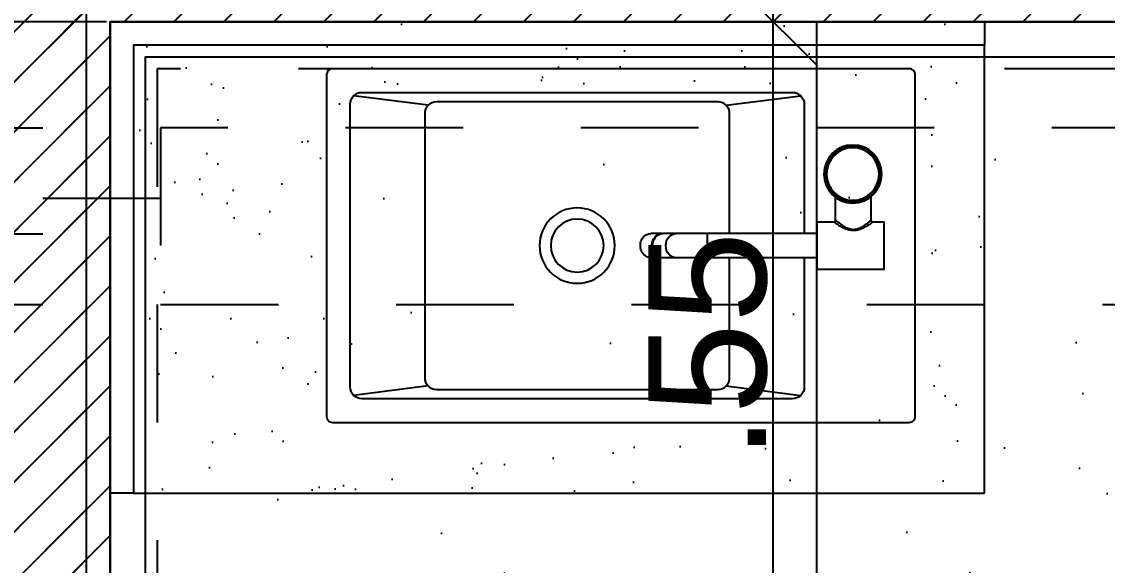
# Model space of a CAD drawing. Header units: millimetres. Extents: x 1974 to 2225, y 1614 to 1800.
# Drawn here: x 2041.633 to 2042.555, y 1638.632 to 1639.093 of the extents above; entities that cross this region are included whole.
import ezdxf

# ---------------------------------------------------------------- set-up
doc = ezdxf.new("R2010")
doc.units = ezdxf.units.MM
doc.header["$LTSCALE"] = 0.03
doc.header["$PDMODE"] = 34
doc.linetypes.add('HIDDEN', pattern=[9.525, 6.35, -3.175])
doc.linetypes.add('HIDDEN2', pattern=[0.1875, 0.125, -0.0625])
for name, color, linetype in [('BANCADAS', 5, 'Continuous'), ('Construir Tijolos', 160, 'Continuous'), ('COTA', 250, 'Continuous'), ('COTA Luminotécnica', 250, 'Continuous'), ('Demolir', 193, 'HIDDEN2'), ('Especificações', 3, 'Continuous'), ('Forro de Gesso', 3, 'Continuous'), ('Layout', 6, 'Continuous'), ('LOUÇAS E METAIS', 5, 'Continuous'), ('PL1', 1, 'Continuous'), ('PL5', 5, 'Continuous')]:
    doc.layers.add(name, color=color, linetype=linetype)
doc.styles.get("Standard").update_dxf_attribs({"font": 'arial.ttf'})
doc.dimstyles.new('TICK01', dxfattribs={"dimscale": 0, "dimtxt": 2, "dimasz": 1.5, "dimexe": 0.18, "dimexo": 0.06, "dimgap": 0.09, "dimtad": 1, "dimzin": 4, "dimdsep": 46, "dimtxsty": 'Standard', "dimblk": 'TICK1', "dimcen": 0.09, "dimclrd": 256, "dimclre": 256, "dimclrt": 4, "dimaunit": 1, "dimadec": 0, "dimazin": 0, "dimtfac": 1, "dimtix": 1, "dimtmove": 2, "dimatfit": 3, "dimldrblk": 'TICK1', "dimfxl": 1, "dimtolj": 1, "dimtzin": 12, "dimarcsym": 0})
pattern_1 = [(45, (0, 0), (-0.02121320344, 0.02121320344), [])]

# ---------------------------------------------------------------- blocks, each defined once
blk = doc.blocks.new('TORB')
at = {"layer": 'PL5', "color": 5}
for p, q in [((267.41203, 16.38795), (267.43135, 16.38795)), ((267.41134, 16.35782), (267.43059, 16.35782))]:
    blk.add_line(p, q, dxfattribs=at)
blk.add_lwpolyline([(267.40974, 16.35622), (267.40974, 16.34186), (267.36971, 16.34186), (267.36971, 16.39908), (267.40974, 16.39908), (267.40974, 16.38955), (267.40895, 16.38842), (267.40826, 16.38742), (267.40765, 16.38649), (267.40698, 16.38544), (267.40651, 16.38468), (267.40603, 16.38387), (267.40555, 16.38301), (267.40531, 16.38256), (267.40507, 16.38211), (267.40484, 16.38164), (267.4046, 16.38116), (267.40437, 16.38067), (267.40415, 16.38017), (267.40394, 16.37966), (267.40373, 16.37914), (267.40353, 16.37861), (267.40335, 16.37806), (267.40318, 16.37751), (267.40302, 16.37695), (267.40288, 16.37637), (267.40276, 16.37579), (267.40265, 16.3752), (267.40257, 16.3746), (267.40252, 16.374), (267.40248, 16.37339), (267.40248, 16.37279), (267.40249, 16.37218), (267.40253, 16.37157), (267.4026, 16.37097), (267.40269, 16.37038), (267.40279, 16.36979), (267.40292, 16.36921), (267.40307, 16.36864), (267.40323, 16.36808), (267.40341, 16.36753), (267.4036, 16.36699), (267.4038, 16.36646), (267.40401, 16.36594), (267.40422, 16.36543), (267.40445, 16.36493), (267.40468, 16.36445), (267.40491, 16.36397), (267.40515, 16.36351), (267.40539, 16.36306), (267.40587, 16.36219), (267.40635, 16.36136), (267.40682, 16.36058), (267.40728, 16.35985), (267.40793, 16.35885), (267.40832, 16.35826, 0.006646)], format="xyb", close=True, dxfattribs=at)
at = {"layer": 'PL5', "color": 250}
blk.add_lwpolyline([(267.41134, 16.35782, -0.006968), (267.40981, 16.35966), (267.4096, 16.35993), (267.40893, 16.36079), (267.40844, 16.36142), (267.40794, 16.36211), (267.40742, 16.36283), (267.4069, 16.3636), (267.40664, 16.364), (267.40638, 16.36441), (267.40613, 16.36483), (267.40587, 16.36526), (267.40563, 16.3657), (267.40538, 16.36615), (267.40515, 16.36661), (267.40492, 16.36707), (267.40471, 16.36755), (267.4045, 16.36804), (267.40431, 16.36854), (267.40414, 16.36905), (267.40398, 16.36956), (267.40384, 16.37009), (267.40378, 16.37035), (267.40372, 16.37062), (267.40367, 16.37089), (267.40363, 16.37116), (267.40359, 16.37143), (267.40356, 16.3717), (267.40353, 16.37197), (267.40351, 16.37225), (267.4035, 16.37252), (267.4035, 16.3728), (267.4035, 16.37307), (267.40351, 16.37334), (267.40352, 16.37362), (267.40354, 16.37389), (267.40357, 16.37416), (267.4036, 16.37444), (267.40364, 16.37471), (267.40369, 16.37498), (267.40374, 16.37524), (267.4038, 16.37551), (267.40393, 16.37604), (267.40408, 16.37656), (267.40425, 16.37707), (267.40444, 16.37757), (267.40464, 16.37806), (267.40485, 16.37854), (267.40507, 16.37901), (267.40531, 16.37947), (267.40555, 16.37992), (267.40579, 16.38037), (267.40604, 16.3808), (267.4063, 16.38122), (267.40656, 16.38163), (267.40682, 16.38204), (267.40708, 16.38243), (267.4076, 16.38318), (267.40811, 16.3839), (267.40861, 16.38456), (267.40909, 16.38518), (267.40975, 16.38602), (267.41049, 16.38693), (267.41134, 16.38795), (267.41203, 16.38795)], format="xyb", dxfattribs=at)
at = {"layer": 'PL5'}
for points in [[(267.40974, 16.38955, 0.414213), (267.41134, 16.38795)], [(267.41134, 16.35782, 0.414213), (267.40974, 16.35622)]]:
    blk.add_lwpolyline(points, format="xyb", dxfattribs=at)
at = {"layer": 'PL5', "color": 5}
for points in [[(267.37939, 16.34186), (267.37939, 16.2488)], [(267.40006, 16.34186), (267.40006, 16.2488)], [(267.37939, 16.2488), (267.37939, 16.21126)], [(267.40006, 16.2488), (267.40006, 16.21126)], [(267.37942, 16.21061), (267.37942, 16.20086)], [(267.40003, 16.21061), (267.40003, 16.20085)]]:
    blk.add_lwpolyline(points, dxfattribs=at)
at = {"layer": 'PL5', "color": 250}
blk.add_lwpolyline([(267.40006, 16.2488), (267.37939, 16.2488)], dxfattribs=at)
at = {"layer": 'PL5', "color": 5}
blk.add_circle((267.45045, 16.3724), 0.02463, dxfattribs=at)
at = {"layer": 'PL5', "color": 250}
for radius in [0.02331, 0.02229]:
    blk.add_circle((267.45045, 16.3724), radius, dxfattribs=at)
for centre, major_axis, start_param, end_param in [((267.38972, 16.22252), (0.01033, 0), 3.141593, 6.283185), ((267.38972, 16.21126), (0.01033, 0), 3.141593, 6.283185), ((267.38972, 16.21061), (-0.01031, 0), 6.283074, 8.471289), ((267.38972, 16.21061), (-0.00971, 0), 0.961662, 2.178992), ((267.38972, 16.21061), (-0.01031, 0), 2.188103, 3.141482)]:
    blk.add_ellipse(centre, major_axis=major_axis, ratio=0.866025, start_param=start_param, end_param=end_param, dxfattribs=at)
at = {"layer": 'PL5'}
for start_param, end_param in [(6.280062, 6.283074), (3.141482, 3.144722)]:
    blk.add_ellipse((267.38972, 16.21061), major_axis=(-0.01031, 0), ratio=0.866025, start_param=start_param, end_param=end_param, dxfattribs=at)
at = {"layer": 'PL5', "color": 5}
for start_param, end_param in [(6.283074, 8.471289), (2.188103, 3.141482)]:
    blk.add_ellipse((267.38972, 16.20086), major_axis=(-0.01031, 0), ratio=0.866025, start_param=start_param, end_param=end_param, dxfattribs=at)
blk = doc.blocks.new('cuba apoio')
at = {"layer": 'LOUÇAS E METAIS'}
blk.add_lwpolyline([(2058.15527, 1014.7076, 0.414214), (2058.15027, 1014.7026), (2058.15027, 1014.2126, 0.414214), (2058.15527, 1014.2076), (2058.44527, 1014.2076, 0.414214), (2058.45027, 1014.2126), (2058.45027, 1014.7026, 0.414214), (2058.44527, 1014.7076)], format="xyb", close=True, dxfattribs=at)
for points in [[(2058.1732, 1014.23053, -0.198917), (2058.17027, 1014.2376), (2058.17027, 1014.60336, -0.414214), (2058.18027, 1014.61336), (2058.28994, 1014.61336)], [(2058.3106, 1014.61336), (2058.42027, 1014.61336, -0.414214), (2058.43027, 1014.60336), (2058.43027, 1014.2376, -0.198917), (2058.42734, 1014.23053)], [(2058.42734, 1014.23053, -0.198907), (2058.42027, 1014.2276), (2058.18027, 1014.2276, -0.198908), (2058.1732, 1014.23053)]]:
    blk.add_lwpolyline(points, format="xyb", dxfattribs=at)
at = {"layer": 'PL5', "color": 250}
for points in [[(2058.1812, 1014.54705), (2058.1732, 1014.61043)], [(2058.41934, 1014.54705), (2058.42734, 1014.61043)], [(2058.1812, 1014.29391), (2058.1732, 1014.23053)], [(2058.41934, 1014.29391), (2058.42734, 1014.23053)]]:
    blk.add_lwpolyline(points, dxfattribs=at)
blk.add_lwpolyline([(2058.28994, 1014.54998), (2058.18827, 1014.54998, 0.414214), (2058.17827, 1014.53998), (2058.17827, 1014.30098, 0.414214), (2058.18827, 1014.29098), (2058.41227, 1014.29098, 0.414214), (2058.42227, 1014.30098), (2058.42227, 1014.42048), (2058.42227, 1014.53998, 0.414214), (2058.41227, 1014.54998), (2058.3106, 1014.54998)], format="xyb", dxfattribs=at)
blk.add_lwpolyline([(2058.30027, 1014.45248, 1), (2058.30027, 1014.38848, 1)], format="xyb", close=True, dxfattribs=at)
at = {"layer": 'PL5', "color": 6}
blk.add_lwpolyline([(2058.30027, 1014.44298, 1), (2058.30027, 1014.39798, 1)], format="xyb", close=True, dxfattribs=at)
at = {"layer": 'PL5', "color": 8, "xscale": -1}
blk.add_blockref('TORB', (2325.68999, 998.28221), dxfattribs=at)
blk = doc.blocks.new('TICK1')
for p, q in [((0, 1), (0, -1)), ((0.5, 0.5), (-0.5, -0.5)), ((-1, 0), (1, 0))]:
    blk.add_line(p, q)
blk = doc.blocks.new('*D271')
at = {"layer": 'COTA', "lineweight": -2, "transparency": 16777216}
for p, q in [((2041.39644, 1639.31839), (2041.39644, 1639.39339)), ((2041.39644, 1639.24339), (2041.39644, 1639.09339)), ((2041.39644, 1639.01839), (2041.39644, 1638.94339))]:
    blk.add_line(p, q, dxfattribs=at)
at = {"layer": 'COTA', "linetype": 'HIDDEN', "lineweight": -2, "transparency": 16777216}
for p, q in [((2041.7051, 1639.24339), (2041.38744, 1639.24339)), ((2041.7051, 1639.09339), (2041.38744, 1639.09339))]:
    blk.add_line(p, q, dxfattribs=at)
at = {"layer": 'DEFPOINTS', "color": 0, "transparency": 16777216}
for p in [(2041.7081, 1639.24339), (2041.39644, 1639.09339), (2041.7081, 1639.09339)]:
    blk.add_point(p, dxfattribs=at)
at = {"layer": 'COTA', "lineweight": -2, "transparency": 16777216, "xscale": 0.07499999993790162, "yscale": 0.07499999993790162, "zscale": 0.07499999993790162}
for p, rotation in [((2041.39644, 1639.24339), 270), ((2041.39644, 1639.09339), 90)]:
    blk.add_blockref('TICK1', p, dxfattribs=dict(at, rotation=rotation))
at = {"layer": 'COTA', "color": 4, "transparency": 16777216, "insert": (2041.34088, 1639.16839), "char_height": 0.1, "attachment_point": 5, "rotation": 90}
blk.add_mtext('\\A1;.15', dxfattribs=at)
blk = doc.blocks.new('*D272')
at = {"layer": 'COTA', "linetype": 'HIDDEN', "lineweight": -2, "transparency": 16777216}
for p, q in [((2041.7051, 1639.09339), (2041.38744, 1639.09339)), ((2041.7051, 1637.99339), (2041.38744, 1637.99339))]:
    blk.add_line(p, q, dxfattribs=at)
at = {"layer": 'COTA', "lineweight": -2, "transparency": 16777216}
blk.add_line((2041.39644, 1639.01839), (2041.39644, 1638.06839), dxfattribs=at)
at = {"layer": 'DEFPOINTS', "color": 0, "transparency": 16777216}
for p in [(2041.7081, 1639.09339), (2041.39644, 1637.99339), (2041.7081, 1637.99339)]:
    blk.add_point(p, dxfattribs=at)
at = {"layer": 'COTA', "lineweight": -2, "transparency": 16777216, "xscale": 0.07499999993790162, "yscale": 0.07499999993790162, "zscale": 0.07499999993790162}
for p, rotation in [((2041.39644, 1639.09339), 90), ((2041.39644, 1637.99339), 270)]:
    blk.add_blockref('TICK1', p, dxfattribs=dict(at, rotation=rotation))
at = {"layer": 'COTA', "color": 4, "transparency": 16777216, "insert": (2041.34088, 1638.54339), "char_height": 0.1, "attachment_point": 5, "rotation": 90}
blk.add_mtext('\\A1;1.10', dxfattribs=at)
blk = doc.blocks.new('cadeira odonto.01')
at = {"layer": 'Layout', "color": 250, "linetype": 'HIDDEN', "ltscale": 0.5}
blk.add_circle((0, 0), 1.5, dxfattribs=at)
blk = doc.blocks.new('*D794')
at = {"layer": 'COTA Luminotécnica', "linetype": 'HIDDEN', "lineweight": -2, "ltscale": 0.2, "transparency": 16777216}
for p, q in [((2042.4551, 1639.09339), (2042.26252, 1639.09339)), ((2042.4551, 1638.54339), (2042.26252, 1638.54339))]:
    blk.add_line(p, q, dxfattribs=at)
at = {"layer": 'COTA Luminotécnica', "lineweight": -2, "ltscale": 0.2, "transparency": 16777216}
blk.add_line((2042.27152, 1638.61839), (2042.27152, 1639.01839), dxfattribs=at)
at = {"layer": 'DEFPOINTS', "color": 0, "ltscale": 0.2, "transparency": 16777216}
for p in [(2042.27152, 1639.09339), (2042.4581, 1639.09339), (2042.4581, 1638.54339)]:
    blk.add_point(p, dxfattribs=at)
at = {"layer": 'COTA Luminotécnica', "lineweight": -2, "ltscale": 0.2, "transparency": 16777216, "xscale": 0.07499999993790162, "yscale": 0.07499999993790162, "zscale": 0.07499999993790162}
for p, rotation in [((2042.27152, 1639.09339), 90), ((2042.27152, 1638.54339), 270)]:
    blk.add_blockref('TICK1', p, dxfattribs=dict(at, rotation=rotation))
at = {"layer": 'COTA Luminotécnica', "color": 4, "ltscale": 0.2, "transparency": 16777216, "insert": (2042.21617, 1638.81839), "char_height": 0.1, "attachment_point": 5, "rotation": 90}
blk.add_mtext('\\A1;.55', dxfattribs=at)

msp = doc.modelspace()

# ---------------------------------------------------------------- hatches: boundary and pattern name
at = {"layer": 'BANCADAS'}
h = msp.add_hatch(dxfattribs=at)
h.set_pattern_fill('AR-SAND', color=251, scale=0.002)
h.set_pattern_definition([(37.5, (-1328.270696, -103.97158), (-0.0032000626, 0.0978826475), [0, -0.077216, 0, -0.08636, 0, -0.08255]), (7.5, (-1328.2707, -103.97158), (0.0899046566, 0.14336502), [0, -0.041656, 0, -0.069596, 0, -0.02667]), (327.5, (-1328.33318, -103.97158), (0.158198474, 0.000287437), [0, -0.0254, 0, -0.09144, 0, -0.11938]), (317.5, (-1328.33318, -103.97158), (0.1527112905, 0.0445858647), [0, -0.0127, 0, -0.059944, 0, -0.06858])])
h.paths.add_polyline_path([(2041.7281, 1639.07339), (2042.45109, 1639.07339), (2042.45109, 1638.69339), (2041.7281, 1638.69339)])
edge = h.paths.add_edge_path(flags=16)
edge.add_arc((2042.3871, 1639.02839), 0.005, 360, 450)
edge.add_line((2042.3871, 1639.03339), (2041.8971, 1639.03339))
edge.add_arc((2041.8971, 1639.02839), 0.005, 90, 180)
edge.add_line((2041.8921, 1639.02839), (2041.8921, 1638.73839))
edge.add_arc((2041.8971, 1638.73839), 0.005, 180, 270)
edge.add_line((2041.8971, 1638.73339), (2042.3871, 1638.73339))
edge.add_arc((2042.3871, 1638.73839), 0.005, 270, 360)
edge.add_line((2042.3921, 1638.73839), (2042.3921, 1639.02839))
edge = h.paths.add_edge_path(flags=0)
edge.add_arc((2041.9451, 1638.94412), 0.02229, 90, 450, ccw=False)
edge = h.paths.add_edge_path(flags=0)
edge.add_line((2041.93109, 1638.90124), (2041.93388, 1638.89953))
edge.add_line((2041.93388, 1638.89953), (2041.93641, 1638.8982))
edge.add_line((2041.93641, 1638.8982), (2041.93896, 1638.89713))
edge.add_line((2041.93896, 1638.89713), (2041.94176, 1638.89635))
edge.add_line((2041.94176, 1638.89635), (2041.94471, 1638.89607))
edge.add_line((2041.94471, 1638.89607), (2041.94765, 1638.89639))
edge.add_line((2041.94765, 1638.89639), (2041.95043, 1638.89719))
edge.add_line((2041.95043, 1638.89719), (2041.95325, 1638.8984))
edge.add_line((2041.95325, 1638.8984), (2041.95604, 1638.89995))
edge.add_line((2041.95604, 1638.89995), (2041.95765, 1638.90095))
edge.add_line((2041.95765, 1638.90095), (2041.95873, 1638.90165))
edge.add_arc((2041.90695, 1638.97943), 0.09344, 303.65628, 305.55102)
edge.add_line((2041.96127, 1638.90341), (2041.97564, 1638.90341))
edge.add_line((2041.97564, 1638.90341), (2041.97564, 1638.86338))
edge.add_line((2041.97564, 1638.86338), (2041.91842, 1638.86338))
edge.add_line((2041.91842, 1638.86338), (2041.91842, 1638.90341))
edge.add_line((2041.91842, 1638.90341), (2041.92791, 1638.90341))
edge.add_line((2041.92791, 1638.90341), (2041.93109, 1638.90124))
edge = h.paths.add_edge_path(flags=0)
edge.add_arc((2042.3621, 1639.00339), 0.01, 360, 404.99902)
edge.add_arc((2042.3621, 1639.00339), 0.01, 404.99902, 450)
edge.add_line((2042.3621, 1639.01339), (2041.99634, 1639.01339))
edge.add_arc((2041.99634, 1639.00339), 0.01, 90, 180)
edge.add_line((2041.98634, 1639.00339), (2041.98634, 1638.89373))
edge.add_line((2041.98634, 1638.89373), (2042.06869, 1638.89373))
edge.add_line((2042.06869, 1638.89373), (2042.06869, 1638.87306))
edge.add_line((2042.06869, 1638.87306), (2041.98634, 1638.87306))
edge.add_line((2041.98634, 1638.87306), (2041.98634, 1638.76339))
edge.add_arc((2041.99634, 1638.76339), 0.01, 180, 270)
edge.add_line((2041.99634, 1638.75339), (2042.3621, 1638.75339))
edge.add_arc((2042.3621, 1638.76339), 0.01, 270, 315.00098)
edge.add_arc((2042.3621, 1638.76339), 0.01, 315.00098, 360)
edge.add_line((2042.3721, 1638.76339), (2042.3721, 1639.00339))
edge = h.paths.add_edge_path(flags=0)
edge.add_arc((2042.17922, 1638.88339), 0.032, 90, 450, ccw=False)
edge = h.paths.add_edge_path(flags=0)
edge.add_arc((2042.17922, 1638.88339), 0.0225, 90, 450, ccw=False)
edge = h.paths.add_edge_path(flags=0)
edge.add_ellipse((2042.11664, 1638.88339), major_axis=(0, 0.01031), ratio=0.866025, start_angle=179.99364, end_angle=305.36909)
edge.add_ellipse((2042.11664, 1638.88339), major_axis=(0, 0.01031), ratio=0.866025, start_angle=305.36909, end_angle=359.99364)
edge.add_line((2042.11664, 1638.8937), (2042.10688, 1638.8937))
edge.add_line((2042.10688, 1638.8937), (2042.10636, 1638.8937))
edge.add_ellipse((2042.10623, 1638.88339), major_axis=(0, 0.01033), ratio=0.866025, start_angle=302.45121, end_angle=360.00001)
edge.add_line((2042.10623, 1638.89373), (2042.09497, 1638.89373))
edge.add_ellipse((2042.09497, 1638.88339), major_axis=(0, 0.01033), ratio=0.866025, start_angle=180.00001, end_angle=360, ccw=False)
edge.add_line((2042.09497, 1638.87306), (2042.10674, 1638.87306))
edge.add_ellipse((2042.10688, 1638.88339), major_axis=(0, 0.01031), ratio=0.866025, start_angle=180, end_angle=305.36909, ccw=False)
edge.add_line((2042.10688, 1638.87308), (2042.11664, 1638.87308))
edge = h.paths.add_edge_path(flags=0)
edge.add_arc((2041.9451, 1638.94412), 0.02463, 360, 540)
edge.add_arc((2041.9451, 1638.94412), 0.02463, 180, 230.86437)
edge.add_line((2041.92955, 1638.92501), (2041.92955, 1638.9057))
edge.add_line((2041.92955, 1638.9057), (2041.92955, 1638.90499))
edge.add_line((2041.92955, 1638.90499), (2041.93258, 1638.90251))
edge.add_line((2041.93258, 1638.90251), (2041.93529, 1638.90056))
edge.add_line((2041.93529, 1638.90056), (2041.9379, 1638.89899))
edge.add_line((2041.9379, 1638.89899), (2041.94071, 1638.89774))
edge.add_line((2041.94071, 1638.89774), (2041.94363, 1638.89711))
edge.add_line((2041.94363, 1638.89711), (2041.94661, 1638.89724))
edge.add_line((2041.94661, 1638.89724), (2041.9496, 1638.89815))
edge.add_line((2041.9496, 1638.89815), (2041.95235, 1638.89956))
edge.add_line((2041.95235, 1638.89956), (2041.95496, 1638.90127))
edge.add_line((2041.95496, 1638.90127), (2041.95695, 1638.90278))
edge.add_arc((2041.90384, 1638.9704), 0.08599, 308.14507, 310.49466)
edge.add_line((2041.95967, 1638.90501), (2041.95967, 1638.92426))
edge.add_arc((2041.9451, 1638.94412), 0.02463, 306.27905, 360)
at = {"layer": 'Construir Tijolos'}
h = msp.add_hatch(dxfattribs=at)
h.set_pattern_fill('_USER', color=256, scale=0.03, angle=45, pattern_type=0)
h.set_pattern_definition(pattern_1)
h.paths.add_polyline_path([(2036.3061, 1638.74339), (2036.4831, 1638.74339), (2036.4831, 1641.84339), (2036.9581, 1641.84339), (2036.9581, 1641.97339), (2036.3061, 1641.97339)])
h.paths.add_polyline_path([(2036.4831, 1637.86339), (2038.0031, 1637.86339), (2038.0031, 1637.7114), (2038.1331, 1637.7114), (2038.1331, 1637.86339), (2038.2831, 1637.86339), (2038.2831, 1637.99339), (2036.4831, 1637.99339)])
h.paths.add_polyline_path([(2036.4831, 1638.13339), (2036.4831, 1638.24339), (2036.3061, 1638.24339), (2036.3061, 1637.92239), (2036.3311, 1637.92239), (2036.3311, 1638.13339)])
h.paths.add_polyline_path([(2043.2081, 1639.24339), (2041.7081, 1639.24339), (2041.7081, 1639.39339), (2041.5581, 1639.39339), (2041.5581, 1637.99339), (2039.1831, 1637.99339), (2039.1831, 1637.86339), (2039.3331, 1637.86339), (2039.3331, 1637.79339), (2039.4831, 1637.79339), (2039.4831, 1637.84339), (2041.7581, 1637.84339), (2041.7581, 1637.99339), (2041.7081, 1637.99339), (2041.7081, 1639.09339), (2043.2081, 1639.09339)])
h.paths.add_polyline_path([(2043.3101, 1637.84339), (2042.3581, 1637.84339), (2042.3581, 1637.99339), (2043.2081, 1637.99339), (2043.2081, 1638.85339), (2043.3101, 1638.85339)])
h.paths.add_polyline_path([(2039.4631, 1634.01339), (2039.3331, 1634.01339), (2039.3331, 1636.99339), (2039.4831, 1636.99339), (2039.4831, 1635.56339), (2043.3101, 1635.56339), (2043.3101, 1635.41339), (2039.4631, 1635.41339)])
h.paths.add_polyline_path([(2038.0031, 1636.7114), (2038.1331, 1636.7114), (2038.1331, 1635.6594), (2038.0031, 1635.6594)])
h.paths.add_polyline_path([(2037.9331, 1633.2594), (2038.1331, 1633.2594), (2038.1331, 1634.7594), (2038.0031, 1634.7594), (2038.0031, 1634.6594), (2036.4831, 1634.6594), (2036.4831, 1634.77839), (2036.3061, 1634.77839), (2036.3061, 1634.17839), (2036.4831, 1634.17839), (2036.4831, 1634.5094), (2037.9831, 1634.5094), (2037.9831, 1633.4094), (2037.9331, 1633.4094)])
h.paths.add_polyline_path([(2036.3061, 1633.1594), (2036.4831, 1633.1594), (2036.4831, 1633.2594), (2037.2331, 1633.2594), (2037.2331, 1633.4094), (2036.3061, 1633.4094)])
h.paths.add_polyline_path([(2036.4831, 1632.10939), (2037.9831, 1632.10939), (2037.9831, 1631.65939), (2038.1331, 1631.65939), (2038.1331, 1632.25939), (2036.4831, 1632.25939), (2036.4831, 1632.3594), (2036.3061, 1632.3594), (2036.3061, 1631.80939), (2036.4831, 1631.80939)])
h.paths.add_polyline_path([(2036.3061, 1630.27139), (2036.3061, 1630.95739), (2036.4831, 1630.95739), (2036.4831, 1631.00939), (2037.9831, 1631.00939), (2037.9831, 1631.05939), (2038.1331, 1631.05939), (2038.1331, 1630.75939), (2037.9831, 1630.75939), (2037.9831, 1630.85939), (2036.4831, 1630.85939), (2036.4831, 1630.27139)])
h.paths.add_polyline_path([(2039.3331, 1631.98339), (2039.4631, 1631.98339), (2039.4631, 1630.43689), (2039.3331, 1630.43689)])
h.paths.add_polyline_path([(2043.3101, 1633.06339), (2043.3101, 1632.31039), (2043.2901, 1632.31039), (2043.2901, 1632.91339), (2042.1901, 1632.91339), (2042.1901, 1631.41339), (2042.2401, 1631.41339), (2042.2401, 1631.26339), (2042.0401, 1631.26339), (2042.0401, 1632.93339), (2039.4631, 1632.93339), (2039.4631, 1632.88339), (2039.3331, 1632.88339), (2039.3331, 1633.11339), (2039.4631, 1633.11339), (2039.4631, 1633.06339)])
h.paths.add_polyline_path([(2043.3101, 1631.26339), (2042.8401, 1631.26339), (2042.8401, 1631.41339), (2043.2901, 1631.41339), (2043.2901, 1632.31039), (2043.3101, 1632.31039)], flags=17)
h.paths.add_polyline_path([(2043.3101, 1629.00939), (2039.3331, 1629.00939), (2039.3331, 1629.43689), (2039.4631, 1629.43689), (2039.4631, 1629.13939), (2043.3101, 1629.13939)])
h.paths.add_polyline_path([(2036.4831, 1629.00939), (2038.1331, 1629.00939), (2038.1331, 1629.95939), (2037.9831, 1629.95939), (2037.9831, 1629.15939), (2036.4831, 1629.15939)])
h.paths.add_polyline_path([(2036.3061, 1626.73239), (2036.4831, 1626.73239), (2036.4831, 1627.71939), (2036.3061, 1627.71939)])
h.paths.add_polyline_path([(2036.1726, 1625.48139), (2036.1726, 1625.38139), (2038.4331, 1625.38139), (2038.4331, 1625.80939), (2037.2061, 1625.80939), (2037.2061, 1625.48139)])
h.paths.add_polyline_path([(2042.2891, 1625.48139), (2040.9331, 1625.48139), (2040.9331, 1625.80939), (2043.3101, 1625.80939), (2043.3101, 1625.78139), (2042.2891, 1625.78139)])
h.paths.add_polyline_path([(2042.8881, 1641.97339), (2042.8881, 1643.09339), (2043.2081, 1643.09339), (2043.2081, 1641.97339)])
h.paths.add_polyline_path([(2042.3366, 1641.82339), (2042.3366, 1641.97339), (2042.7581, 1641.97339), (2042.7581, 1643.22339), (2043.3581, 1643.22339), (2043.3581, 1641.85639), (2043.4431, 1641.85639), (2043.4431, 1641.72639), (2043.2081, 1641.72639), (2043.2081, 1641.82339)])
at = {"layer": 'Especificações', "ltscale": 100}
h = msp.add_hatch(dxfattribs=at)
h.set_pattern_fill('_USER', color=251, scale=0.6, double=1, pattern_type=0)
h.set_pattern_definition([(0, (2041.7081, 1637.9934), (0, 0.6), []), (90, (2041.7081, 1637.9934), (-0.6, 4e-17), [])])
h.paths.add_polyline_path([(2043.2081, 1639.09339), (2041.7081, 1639.09339), (2041.7081, 1638.59339), (2042.3081, 1638.59339), (2042.3081, 1637.99339), (2042.3581, 1637.99339), (2043.2081, 1637.99339)])
at = {"layer": 'Forro de Gesso', "ltscale": 100}
h = msp.add_hatch(dxfattribs=at)
h.set_pattern_fill('AR-SAND', color=251, scale=0.005)
h.paths.add_polyline_path([(2043.2081, 1639.09339), (2041.7081, 1639.09339), (2041.7081, 1637.99339), (2043.2081, 1637.99339)])
h.paths.add_polyline_path([(2043.1681, 1638.73339), (2043.1581, 1638.74339), (2042.8581, 1638.74339), (2042.8581, 1639.05339), (2042.8481, 1639.05339), (2042.8581, 1639.04339), (2043.1581, 1639.04339), (2043.1681, 1639.05339), (2043.1581, 1639.05339), (2043.1581, 1638.74339), (2043.1681, 1638.38339)], flags=16)
h = msp.add_hatch(dxfattribs=at)
h.set_pattern_fill('AR-SAND', color=251, scale=0.005)
h.paths.add_polyline_path([(2043.1681, 1639.05339), (2041.7481, 1639.05339), (2041.7481, 1638.03339), (2043.1681, 1638.03339)])
h.paths.add_polyline_path([(2042.8581, 1638.74339), (2042.8581, 1639.04339), (2043.1581, 1639.04339), (2043.1581, 1638.74339)], flags=16)
at = {"layer": 'PL1'}
h = msp.add_hatch(dxfattribs=at)
h.set_pattern_fill('_USER', color=251, scale=0.03, angle=45, pattern_type=0)
h.set_pattern_definition(pattern_1)
h.paths.add_polyline_path([(2043.3381, 1643.20339), (2042.7781, 1643.20339), (2042.7781, 1641.95339), (2042.3566, 1641.95339), (2042.3566, 1641.84339), (2043.2281, 1641.84339), (2043.2281, 1639.22339), (2041.6881, 1639.22339), (2041.6881, 1639.37339), (2041.5781, 1639.37339), (2041.5781, 1637.97339), (2039.2031, 1637.97339), (2039.2031, 1637.88339), (2039.3531, 1637.88339), (2039.3531, 1637.81339), (2039.4631, 1637.81339), (2039.4631, 1637.86339), (2041.7381, 1637.86339), (2041.7381, 1637.97339), (2041.6881, 1637.97339), (2041.6881, 1639.11339), (2043.2281, 1639.11339), (2043.2281, 1637.97339), (2042.3781, 1637.97339), (2042.3781, 1637.86339), (2043.3301, 1637.86339), (2043.3301, 1637.41939), (2043.4301, 1637.41939), (2043.4301, 1639.30039), (2043.7371, 1639.30039), (2043.7371, 1639.41039), (2043.2941, 1639.41039), (2043.2941, 1640.79639), (2043.6726, 1640.79639), (2043.6726, 1640.90639), (2043.3381, 1640.90639), (2043.3381, 1641.74639), (2043.4231, 1641.74639), (2043.4231, 1641.83639), (2043.3381, 1641.83639)])
h.paths.add_polyline_path([(2042.8581, 1641.94339), (2042.8581, 1643.12339), (2043.2381, 1643.12339), (2043.2381, 1641.94339)], flags=16)
h.paths.add_polyline_path([(2042.8881, 1641.97339), (2042.8881, 1643.09339), (2043.2081, 1643.09339), (2043.2081, 1641.97339)], flags=0)

# ---------------------------------------------------------------- linework, layer by layer
at = {"layer": 'BANCADAS', "color": 6, "linetype": 'Continuous'}
for p, q in [((2042.45109, 1638.69339), (2042.45109, 1639.07339)), ((2041.7281, 1638.69339), (2042.45109, 1638.69339))]:
    msp.add_line(p, q, dxfattribs=at)
at = {"layer": 'BANCADAS'}
msp.add_lwpolyline([(2042.45109, 1639.09339), (2042.45109, 1639.07339), (2041.7281, 1639.07339), (2041.7281, 1638.69339), (2041.7081, 1638.69339)], dxfattribs=at)
at = {"layer": 'Construir Tijolos'}
msp.add_lwpolyline([(2043.2081, 1639.24339), (2041.7081, 1639.24339), (2041.7081, 1639.39339), (2041.5581, 1639.39339), (2041.5581, 1637.99339), (2039.1831, 1637.99339), (2039.1831, 1637.86339), (2039.3331, 1637.86339), (2039.3331, 1637.79339), (2039.4831, 1637.79339), (2039.4831, 1637.84339), (2041.7581, 1637.84339), (2041.7581, 1637.99339), (2041.7081, 1637.99339), (2041.7081, 1639.09339), (2043.2081, 1639.09339)], close=True, dxfattribs=at)
at = {"layer": 'Demolir', "linetype": 'HIDDEN', "ltscale": 0.3}
for points in [[(2040.5511, 1639.00339), (2041.7511, 1639.00339)], [(2043.2081, 1639.00339), (2041.7511, 1639.00339), (2041.7511, 1638.85339), (2043.2081, 1638.85339)], [(2041.7511, 1638.94339), (2040.5511, 1638.94339)], [(2040.5511, 1638.91339), (2041.7511, 1638.91339)], [(2040.5511, 1638.85339), (2041.7511, 1638.85339)]]:
    msp.add_lwpolyline(points, dxfattribs=at)
at = {"layer": 'Forro de Gesso', "ltscale": 100}
for points in [[(2041.7081, 1637.99339), (2043.2081, 1637.99339), (2043.2081, 1639.09339), (2041.7081, 1639.09339)], [(2041.7381, 1638.02339), (2043.1781, 1638.02339), (2043.1781, 1639.06339), (2041.7381, 1639.06339)]]:
    msp.add_lwpolyline(points, close=True, dxfattribs=at)
at = {"layer": 'Forro de Gesso', "color": 6, "linetype": 'HIDDEN', "ltscale": 0.2}
msp.add_lwpolyline([(2041.7481, 1638.03339), (2043.1681, 1638.03339), (2043.1681, 1639.05339), (2041.7481, 1639.05339)], close=True, dxfattribs=at)
at = {"layer": 'PL1'}
for p, q in [((2041.7081, 1637.99339), (2041.7081, 1639.09339)), ((2041.7081, 1639.09339), (2043.2081, 1639.09339))]:
    msp.add_line(p, q, dxfattribs=at)
at = {"layer": 'PL1', "color": 6}
msp.add_lwpolyline([(2041.5781, 1639.37339), (2041.5781, 1637.97339), (2039.2031, 1637.97339), (2039.2031, 1637.88339), (2039.3531, 1637.88339), (2039.3531, 1637.81339), (2039.4631, 1637.81339), (2039.4631, 1637.86339), (2041.7381, 1637.86339), (2041.7381, 1637.97339), (2041.6881, 1637.97339), (2041.6881, 1639.11339)], dxfattribs=at)

# ---------------------------------------------------------------- block references
at = {"layer": 'Layout'}
msp.add_blockref('cadeira odonto.01', (2040.15816, 1640.33697), dxfattribs=at)
at = {"layer": 'LOUÇAS E METAIS', "rotation": 270}
msp.add_blockref('cuba apoio', (1027.68449, 3697.20366), dxfattribs=at)

# ---------------------------------------------------------------- dimensions: what is measured, and where the dimension line sits
at = {"layer": 'COTA'}
for base, p1, p2, picture, middle in [((2041.39644, 1639.09339), (2041.7081, 1639.24339), (2041.7081, 1639.09339), '*D271', (2041.34088, 1639.16839)), ((2041.39644, 1637.99339), (2041.7081, 1639.09339), (2041.7081, 1637.99339), '*D272', (2041.34088, 1638.54339))]:
    dim = msp.add_linear_dim(base=base, p1=p1, p2=p2, angle=90, dimstyle='TICK01', override={"dimscale": 0.05}, dxfattribs=at)
    dim.commit()
    dim.dimension.update_dxf_attribs({"geometry": picture, "text_midpoint": middle})
at = {"layer": 'COTA Luminotécnica', "ltscale": 0.2}
dim = msp.add_linear_dim(base=(2042.27152, 1639.09339), p1=(2042.4581, 1638.54339), p2=(2042.4581, 1639.09339), angle=90, dimstyle='TICK01', override={"dimscale": 0.05}, dxfattribs=at)
dim.commit()
dim.dimension.update_dxf_attribs({"geometry": '*D794', "text_midpoint": (2042.21617, 1638.81839)})

doc.saveas('drawing.dxf')
